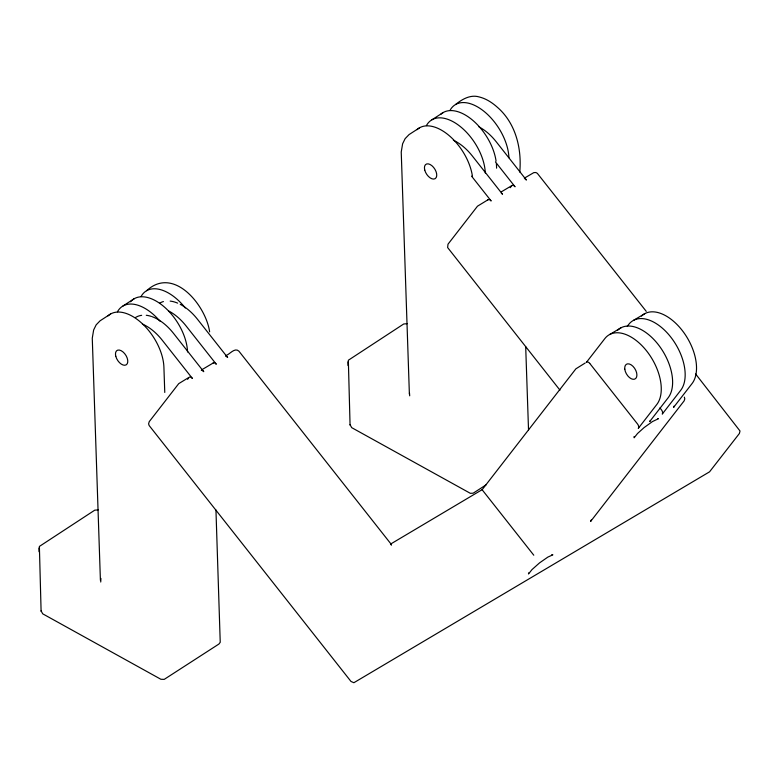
<?xml version="1.0" encoding="UTF-8"?>
<svg xmlns="http://www.w3.org/2000/svg" width="779" height="779" viewBox="0 0 779 779"><rect width="100%" height="100%" fill="white"/><g stroke="black" fill="none" stroke-linecap="round" stroke-linejoin="round"><path stroke-width="1.17" d="M100.734 582.02L100.929 578.456M409.696 395.829L409.491 393.093M215.949 509.963L220.233 642.295L218.938 644.029L164.223 679.376L160.893 679.278L42.738 613.842L41.083 610.853M41.102 611.281L39.378 546.43L94.765 510.167L98.154 509.894M591.319 519.914L590.579 521.482L684.157 400.844L684.799 398.867L684.332 397.134M110.569 314.005L100.092 320.792L96.168 324.843L93.646 329.965L92.273 338.193L100.413 580.365M419.54 127.805L409.053 134.592L405.129 138.652L402.616 143.774L401.234 152.002L409.384 394.164M187.573 379.324L189.044 377.435A3.418 1.977 59.3 0 1 192.394 378.438L162.246 340.219A42.67 24.762 59.3 0 0 142.391 324.064M510.235 187.671L511.696 185.782A3.418 1.986 59.3 0 1 515.055 186.775L495.454 161.935M627.251 326.323L628.731 324.415A42.67 24.762 59.3 0 1 670.612 336.869A42.67 24.762 59.3 0 1 680.7 390.308L662.257 414.087A3.418 1.977 59.3 0 0 661.449 409.812L659.949 407.923M638.352 428.284L656.794 404.505A42.67 24.762 59.3 0 0 646.716 351.066A42.67 24.762 59.3 0 0 604.825 338.612L586.383 362.391A3.418 1.977 59.3 0 1 589.732 363.394M188.07 377.922L178.722 383.648L149.227 421.663L148.604 423.864L149.159 425.538L350.998 681.459L353.88 682.716L709.552 471.831L739.407 433.475L740.001 430.972L695.608 373.959M488.053 199.736L477.488 206.192L447.993 244.197L447.633 247.556L559.955 390.143M390.503 544.122L482.211 489.621M122.975 305.981L134.202 298.727M146.608 290.713C173.97 265.425 206.046 305.952 209.629 331.854M431.946 119.791L443.173 112.536M455.579 104.522C462.122 99.176 470.643 94.278 479.358 96.986C486.125 98.68 492.133 102.585 497.284 107.2C515.747 123.15 521.872 148.516 519.768 172.091M486.028 484.908L473.184 493.185L470.36 493.331L351.709 427.652L350.053 424.662M201.595 369.889L213.193 362.995M225.559 355.652C229.318 354.922 234.606 347.015 238.88 351.134L391.029 544.044L391.36 545.251M501.296 191.868L511.949 185.538M585.224 362.985L575.885 368.827L482.123 489.728L533.781 555.213M524.345 178.167L533.839 172.607L535.903 172.529L537.335 173.337L646.258 311.376M609.675 334.512L621.029 327.774M633.57 320.315L644.924 313.577M657.788 418.625L658.44 418.712L652.49 421.546L644.077 427.603L637.534 433.504L634.135 437.769L634.067 436.483M407.125 323.704L403.726 323.976L348.34 360.239L350.063 425.091M551.824 554.599L552.856 554.833L547.88 557.082L539.555 562.876L531.96 569.624L528.532 573.967L528.571 572.916M471.558 176.132L491.15 200.972A3.418 1.977 59.3 0 0 487.8 199.979M589.732 363.394L637.543 424.01A3.418 1.977 59.3 0 1 638.352 428.284M525.689 346.577L528.522 429.833M496.593 168.176L496.515 165.771A42.67 24.149 57.1 0 0 496.359 163.502M347.921 361.836L348.028 365.536M164.768 392.441L163.911 367.24A42.67 24.159 57.1 0 0 141.944 323.343A42.67 24.159 57.1 0 0 108.028 315.894M38.95 548.026L39.067 551.727M650.017 420.826A3.418 1.977 59.3 0 1 649.705 421.546L668.148 397.767A42.67 24.762 59.3 0 0 659.151 345.74A42.67 24.762 59.3 0 0 617.62 330.257M201.303 370.229A3.418 1.977 59.3 0 1 203.747 371.69L173.6 333.47A42.67 24.762 59.3 0 0 152.041 316.663M212.94 363.238A3.418 1.977 59.3 0 1 216.289 364.241L186.152 326.021A42.67 24.762 59.3 0 0 168.868 311.084M501.296 193.134A3.418 1.977 59.3 0 1 502.504 194.234L472.356 156.014A42.67 24.762 59.3 0 0 453.359 140.239M225.598 356.061A3.418 1.977 59.3 0 1 227.643 357.493L197.496 319.273A42.67 24.762 59.3 0 0 180.222 304.346M673.962 406.171A3.418 1.977 59.3 0 1 673.611 407.349L692.054 383.57A42.67 24.762 59.3 0 0 683.056 331.533A42.67 24.762 59.3 0 0 641.526 316.06M524.773 178.722A3.418 1.977 59.3 0 1 526.4 180.037L496.262 141.817A42.67 24.762 59.3 0 0 478.978 126.88M135.643 317.442A42.67 24.762 59.3 0 1 141.651 315.329M146.267 315.291A42.67 24.762 59.3 0 1 151.194 316.371M159.549 303.245A42.67 24.762 59.3 0 1 163.415 301.561M170.163 301.093A42.67 24.762 59.3 0 1 177.651 303.128M130.551 301.785A42.67 24.159 57.1 0 1 164.603 307.199A42.67 24.159 57.1 0 1 187.544 351.972M141.077 296.517A42.67 24.159 57.1 0 1 185.314 307.987M117.444 311.795A42.67 24.159 57.1 0 1 159.929 321.133M416.999 129.694A42.67 24.149 57.1 0 1 448.947 135.429A42.67 24.149 57.1 0 1 472.464 176.434M440.632 114.425A42.67 24.149 57.1 0 1 472.58 120.161A42.67 24.149 57.1 0 1 496.087 161.165M426.405 125.594A42.67 24.149 57.1 0 1 460.37 126.607A42.67 24.149 57.1 0 1 485.288 173.026M450.038 110.326A42.67 24.149 57.1 0 1 484.002 111.339A42.67 24.149 57.1 0 1 508.921 157.757M624.787 369.149A8.53 4.956 59.3 0 0 634.612 379.159A8.53 4.956 59.3 0 0 633.045 366.383A8.53 4.956 59.3 0 0 624.787 369.149M115.779 356.256A8.53 4.83 57.1 0 0 126.217 364.835A8.53 4.83 57.1 0 0 122.887 351.835A8.53 4.83 57.1 0 0 115.779 356.256M424.74 170.065A8.53 4.83 57.1 0 0 435.179 178.644A8.53 4.83 57.1 0 0 431.848 165.645A8.53 4.83 57.1 0 0 424.74 170.065"/></g></svg>
